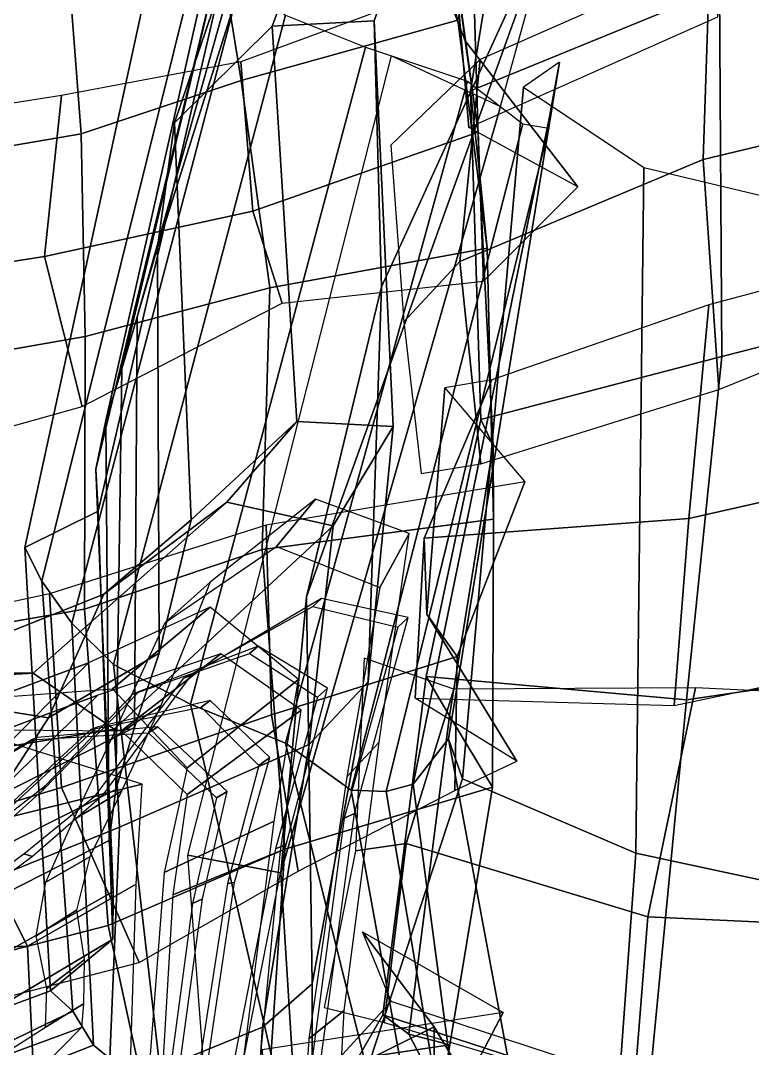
# Model space of a CAD drawing. Extents: x -1.42 to 1.42, y -1.59 to 1.05.
# Drawn here: x -0.621 to -0.164, y -1.219 to -0.577 of the extents above; entities that cross this region are included whole.
import ezdxf

# ---------------------------------------------------------------- set-up
doc = ezdxf.new("R2010")
doc.units = 0

msp = doc.modelspace()

# ---------------------------------------------------------------- linework, layer by layer
for points in [[(-0.52454, -0.64103, 14.0296), (-0.4636, -0.5805, 13.78394), (-0.32506, -0.2118, 13.9204), (-0.39762, -0.26632, 14.1616)], [(-0.4636, -0.5805, 13.78394), (-0.39984, -0.5773, 13.47776), (-0.27678, -0.22311, 13.61493), (-0.32506, -0.2118, 13.9204)], [(-0.39984, -0.5773, 13.47776), (-0.39533, -0.74347, 13.22903), (-0.20952, -0.33699, 13.31158), (-0.27678, -0.22311, 13.61493)], [(-0.53515, -0.71877, 14.19091), (-0.52454, -0.64103, 14.0296), (-0.39762, -0.26632, 14.1616), (-0.41573, -0.33954, 14.3084)], [(-0.54771, -0.76203, 14.35226), (-0.53515, -0.71877, 14.19091), (-0.41573, -0.33954, 14.3084), (-0.4397, -0.3775, 14.4692)], [(-0.39533, -0.74347, 13.22903), (-0.44206, -0.93707, 12.93331), (-0.28544, -0.50115, 13.00504), (-0.20952, -0.33699, 13.31158)], [(-0.55745, -0.79463, 14.50508), (-0.54771, -0.76203, 14.35226), (-0.4397, -0.3775, 14.4692), (-0.46395, -0.40324, 14.6178)], [(-0.56742, -0.82694, 14.65688), (-0.55745, -0.79463, 14.50508), (-0.46395, -0.40324, 14.6178), (-0.4782, -0.4315, 14.76428)], [(-0.16933, -0.40013, 16.06211), (-0.31564, -0.47385, 16.0546), (-0.3396, -0.62086, 16.07004), (-0.18413, -0.55722, 16.10702)], [(-0.34759, -0.57676, 16.04844), (-0.38355, -0.42019, 16.02168), (-0.50665, -0.46777, 15.98238), (-0.48277, -0.61452, 15.99275)], [(-0.57351, -0.85736, 14.78571), (-0.56742, -0.82694, 14.65688), (-0.4782, -0.4315, 14.76428), (-0.47757, -0.46148, 14.88738)], [(-0.5864, -0.53843, 15.87733), (-0.63447, -0.44934, 15.89261), (-0.73622, -0.4832, 15.79245), (-0.71395, -0.58645, 15.79849)], [(-0.37651, -0.50275, 15.98652), (-0.34292, -0.58968, 16.04705), (-0.34936, -0.54079, 16.06824), (-0.31418, -0.45233, 16.04801)], [(-0.57211, -0.88357, 14.91127), (-0.57351, -0.85736, 14.78571), (-0.47757, -0.46148, 14.88738), (-0.47926, -0.48415, 15.00096)], [(-0.50665, -0.46777, 15.98238), (-0.59381, -0.50369, 15.88007), (-0.5828, -0.64781, 15.91019), (-0.48277, -0.61452, 15.99275)], [(-0.33858, -0.52346, 16.02277), (-0.33436, -0.66982, 16.0275), (-0.3396, -0.62086, 16.07004), (-0.31564, -0.47385, 16.0546)], [(-0.18719, -0.47656, 16.10784), (-0.34936, -0.54079, 16.06824), (-0.34077, -0.64394, 16.06381), (-0.18517, -0.57471, 16.10606)], [(-0.61802, -0.90615, 15.02011), (-0.57211, -0.88357, 14.91127), (-0.47926, -0.48415, 15.00096), (-0.53136, -0.50781, 15.09503)], [(-0.5828, -0.64781, 15.91019), (-0.59381, -0.50369, 15.88007), (-0.70015, -0.5356, 15.7835), (-0.71773, -0.67099, 15.82708)], [(-0.44206, -0.93707, 12.93331), (-0.45803, -1.10955, 12.6804), (-0.32095, -0.63078, 12.73736), (-0.28544, -0.50115, 13.00504)], [(-0.37651, -0.50275, 15.98652), (-0.34781, -0.55275, 16.04705), (-0.33488, -0.64682, 16.06423), (-0.34292, -0.58968, 16.04705)], [(-0.60739, -0.92723, 15.09904), (-0.61802, -0.90615, 15.02011), (-0.53136, -0.50781, 15.09503), (-0.50864, -0.5309, 15.1788)], [(-0.00285, -0.5141, 16.12773), (-0.19029, -0.53813, 16.10606), (-0.19433, -0.66389, 16.11394), (0.00477, -0.61623, 16.15139)], [(-0.33858, -0.52346, 16.02277), (-0.34759, -0.57676, 16.04844), (-0.32932, -0.71915, 16.03712), (-0.33436, -0.66982, 16.0275)], [(0.01877, -0.52019, 16.12371), (-0.18413, -0.55722, 16.10702), (-0.18279, -0.7869, 16.09299), (0.02172, -0.73485, 16.14405)], [(-0.5885, -0.9536, 15.18295), (-0.60739, -0.92723, 15.09904), (-0.50864, -0.5309, 15.1788), (-0.483, -0.5518, 15.25513)], [(-0.19029, -0.53813, 16.10606), (-0.33368, -0.6014, 16.07295), (-0.34631, -0.72746, 16.05968), (-0.19433, -0.66389, 16.11394)], [(-0.34292, -0.58968, 16.04705), (-0.27258, -0.68095, 16.02668), (-0.34077, -0.64394, 16.06381), (-0.34936, -0.54079, 16.06824)], [(-0.56257, -0.97935, 15.2636), (-0.5885, -0.9536, 15.18295), (-0.483, -0.5518, 15.25513), (-0.45522, -0.57362, 15.32934)], [(-0.33488, -0.64682, 16.06423), (-0.34781, -0.55275, 16.04705), (-0.48303, -0.60278, 15.99377), (-0.47556, -0.69604, 15.99867)], [(-0.3332, -0.82631, 16.0364), (-0.18279, -0.7869, 16.09299), (-0.18413, -0.55722, 16.10702), (-0.3396, -0.62086, 16.07004)], [(-0.51444, -1.0041, 15.37514), (-0.56257, -0.97935, 15.2636), (-0.45522, -0.57362, 15.32934), (-0.40519, -0.59363, 15.42712)], [(-0.32932, -0.71915, 16.03712), (-0.34759, -0.57676, 16.04844), (-0.48277, -0.61452, 15.99275), (-0.46497, -0.74394, 15.97936)], [(-0.4482, -0.8276, 13.73691), (-0.38806, -0.83072, 13.44152), (-0.39984, -0.5773, 13.47776), (-0.4636, -0.5805, 13.78394)], [(-0.38806, -0.83072, 13.44152), (-0.4035, -0.99014, 13.17397), (-0.39533, -0.74347, 13.22903), (-0.39984, -0.5773, 13.47776)], [(-0.51407, -0.88888, 13.97974), (-0.4482, -0.8276, 13.73691), (-0.4636, -0.5805, 13.78394), (-0.52454, -0.64103, 14.0296)], [(-0.34292, -0.58968, 16.04705), (-0.33488, -0.64682, 16.06423), (-0.33151, -0.7399, 16.03577), (-0.27258, -0.68095, 16.02668)], [(-0.4552, -1.02844, 15.47603), (-0.51444, -1.0041, 15.37514), (-0.40519, -0.59363, 15.42712), (-0.34163, -0.61493, 15.51606)], [(-0.48303, -0.60278, 15.99377), (-0.59497, -0.6238, 15.91571), (-0.60556, -0.72439, 15.93496), (-0.47556, -0.69604, 15.99867)], [(-0.45803, -1.10955, 12.6804), (-0.51608, -1.0985, 12.514), (-0.38894, -0.59903, 12.56639), (-0.32095, -0.63078, 12.73736)], [(-0.34631, -0.72746, 16.05968), (-0.33368, -0.6014, 16.07295), (-0.38947, -0.65487, 15.96084), (-0.38136, -0.76521, 15.96626)], [(-0.35337, -1.02586, 15.66033), (-0.37556, -1.05402, 15.62051), (-0.29007, -0.63604, 15.63387), (-0.28414, -0.60294, 15.65102)], [(-0.34473, -1.05082, 15.66016), (-0.35337, -1.02586, 15.66033), (-0.28414, -0.60294, 15.65102), (-0.30651, -0.61872, 15.63556)], [(-0.48277, -0.61452, 15.99275), (-0.5828, -0.64781, 15.91019), (-0.58022, -0.77431, 15.90786), (-0.46497, -0.74394, 15.97936)], [(-0.41416, -1.05782, 15.54785), (-0.4552, -1.02844, 15.47603), (-0.34163, -0.61493, 15.51606), (-0.30707, -0.64154, 15.58657)], [(0.00477, -0.61623, 16.15139), (-0.19433, -0.66389, 16.11394), (-0.18456, -0.80747, 16.09418), (0.01349, -0.72736, 16.15319)], [(-0.23653, -1.09729, 15.64232), (-0.34473, -1.05082, 15.66016), (-0.30651, -0.61872, 15.63556), (-0.23148, -0.6688, 15.621)], [(-0.3332, -0.82631, 16.0364), (-0.3396, -0.62086, 16.07004), (-0.33436, -0.66982, 16.0275), (-0.32562, -0.84261, 15.98652)], [(-0.59497, -0.6238, 15.91571), (-0.72996, -0.64516, 15.82456), (-0.74207, -0.74569, 15.83839), (-0.60556, -0.72439, 15.93496)], [(-0.53404, -0.97229, 14.13713), (-0.51407, -0.88888, 13.97974), (-0.52454, -0.64103, 14.0296), (-0.53515, -0.71877, 14.19091)], [(-0.39224, -1.05858, 15.59154), (-0.41416, -1.05782, 15.54785), (-0.30707, -0.64154, 15.58657), (-0.29068, -0.64417, 15.62508)], [(-0.37556, -1.05402, 15.62051), (-0.39224, -1.05858, 15.59154), (-0.29068, -0.64417, 15.62508), (-0.29007, -0.63604, 15.63387)], [(-0.5828, -0.64781, 15.91019), (-0.71773, -0.67099, 15.82708), (-0.70742, -0.79678, 15.81586), (-0.58022, -0.77431, 15.90786)], [(-0.33151, -0.7399, 16.03577), (-0.33488, -0.64682, 16.06423), (-0.47556, -0.69604, 15.99867), (-0.45723, -0.75354, 15.97964)], [(-0.19433, -0.66389, 16.11394), (-0.34631, -0.72746, 16.05968), (-0.33315, -0.85392, 16.03571), (-0.18456, -0.80747, 16.09418)], [(-0.32562, -0.84261, 15.98652), (-0.33436, -0.66982, 16.0275), (-0.32932, -0.71915, 16.03712), (-0.32527, -0.88845, 16.01441)], [(-0.1008, -1.12644, 15.63055), (-0.23653, -1.09729, 15.64232), (-0.23148, -0.6688, 15.621), (-0.1024, -0.69974, 15.6142)], [(-0.47556, -0.69604, 15.99867), (-0.60556, -0.72439, 15.93496), (-0.58221, -0.81817, 15.91414), (-0.45723, -0.75354, 15.97964)], [(-0.19087, -0.75457, 16.08519), (-0.20329, -0.88805, 16.1), (-0.00518, -0.84336, 16.11239), (-0.00233, -0.70414, 16.14334)], [(-0.54945, -1.01873, 14.29963), (-0.53404, -0.97229, 14.13713), (-0.53515, -0.71877, 14.19091), (-0.54771, -0.76203, 14.35226)], [(-0.32527, -0.88845, 16.01441), (-0.32932, -0.71915, 16.03712), (-0.46497, -0.74394, 15.97936), (-0.46976, -0.90742, 15.95344)], [(-0.60556, -0.72439, 15.93496), (-0.74207, -0.74569, 15.83839), (-0.71654, -0.85584, 15.82549), (-0.58221, -0.81817, 15.91414)], [(-0.33315, -0.85392, 16.03571), (-0.34631, -0.72746, 16.05968), (-0.38136, -0.76521, 15.96626), (-0.37055, -0.86002, 15.93779)], [(-0.18279, -0.7869, 16.09299), (-0.20487, -1.00137, 16.1079), (0.00909, -0.96988, 16.10555), (0.02172, -0.73485, 16.14405)], [(-0.46497, -0.74394, 15.97936), (-0.58022, -0.77431, 15.90786), (-0.58059, -0.94485, 15.87951), (-0.46976, -0.90742, 15.95344)], [(-0.4035, -0.99014, 13.17397), (-0.43856, -1.17877, 12.88082), (-0.44206, -0.93707, 12.93331), (-0.39533, -0.74347, 13.22903)], [(-0.36851, -0.90049, 16.03046), (-0.20329, -0.88805, 16.1), (-0.19087, -0.75457, 16.08519), (-0.32644, -0.80153, 16.03784)], [(-0.56105, -1.0574, 14.4584), (-0.54945, -1.01873, 14.29963), (-0.54771, -0.76203, 14.35226), (-0.55745, -0.79463, 14.50508)], [(-0.58022, -0.77431, 15.90786), (-0.70742, -0.79678, 15.81586), (-0.70595, -0.96642, 15.78836), (-0.58059, -0.94485, 15.87951)], [(-0.18279, -0.7869, 16.09299), (-0.3332, -0.82631, 16.0364), (-0.36728, -0.98684, 16.00619), (-0.20487, -1.00137, 16.1079)], [(-0.56519, -1.08934, 14.60334), (-0.56105, -1.0574, 14.4584), (-0.55745, -0.79463, 14.50508), (-0.56742, -0.82694, 14.65688)], [(-0.36851, -0.90049, 16.03046), (-0.32644, -0.80153, 16.03784), (-0.35573, -0.80651, 15.94501), (-0.36693, -0.94795, 15.99252)], [(-0.36693, -0.94795, 15.99252), (-0.35573, -0.80651, 15.94501), (-0.30581, -0.86525, 15.99834), (-0.34801, -0.97439, 16.02056)], [(-0.56285, -1.12113, 14.73149), (-0.56519, -1.08934, 14.60334), (-0.56742, -0.82694, 14.65688), (-0.57351, -0.85736, 14.78571)], [(-0.56854, -0.93538, 13.98106), (-0.49179, -0.87786, 13.74397), (-0.4482, -0.8276, 13.73691), (-0.51407, -0.88888, 13.97974)], [(-0.49179, -0.87786, 13.74397), (-0.42533, -0.89269, 13.46259), (-0.38806, -0.83072, 13.44152), (-0.4482, -0.8276, 13.73691)], [(-0.36728, -0.98684, 16.00619), (-0.3332, -0.82631, 16.0364), (-0.32562, -0.84261, 15.98652), (-0.35281, -1.01129, 15.9849)], [(-0.42533, -0.89269, 13.46259), (-0.44049, -1.0293, 13.19589), (-0.4035, -0.99014, 13.17397), (-0.38806, -0.83072, 13.44152)], [(-0.35281, -1.01129, 15.9849), (-0.32562, -0.84261, 15.98652), (-0.32527, -0.88845, 16.01441), (-0.32602, -1.05591, 15.97868)], [(-0.20329, -0.88805, 16.1), (-0.21257, -1.00495, 16.10468), (-0.00328, -0.96087, 16.11051), (-0.00518, -0.84336, 16.11239)], [(-0.56298, -1.15083, 14.87237), (-0.56285, -1.12113, 14.73149), (-0.57351, -0.85736, 14.78571), (-0.57211, -0.88357, 14.91127)], [(-0.34801, -0.97439, 16.02056), (-0.30581, -0.86525, 15.99834), (-0.46726, -0.89237, 15.95816), (-0.4639, -1.01067, 15.94066)], [(-0.69098, -0.98426, 13.93408), (-0.61283, -0.98471, 13.71367), (-0.49179, -0.87786, 13.74397), (-0.56854, -0.93538, 13.98106)], [(-0.61283, -0.98471, 13.71367), (-0.56217, -1.01982, 13.48284), (-0.42533, -0.89269, 13.46259), (-0.49179, -0.87786, 13.74397)], [(-0.53037, -0.95302, 13.96227), (-0.46082, -0.9056, 13.73331), (-0.43638, -0.87606, 13.72907), (-0.50214, -0.92793, 13.96123)], [(-0.46082, -0.9056, 13.73331), (-0.39624, -0.9313, 13.46907), (-0.37794, -0.89746, 13.45859), (-0.43638, -0.87606, 13.72907)], [(-0.60191, -1.18313, 14.96593), (-0.56298, -1.15083, 14.87237), (-0.57211, -0.88357, 14.91127), (-0.61802, -0.90615, 15.02011)], [(-0.60321, -1.01274, 14.14179), (-0.56854, -0.93538, 13.98106), (-0.51407, -0.88888, 13.97974), (-0.53404, -0.97229, 14.13713)], [(-0.46726, -0.89237, 15.95816), (-0.6026, -0.93508, 15.89743), (-0.59498, -1.05612, 15.85997), (-0.4639, -1.01067, 15.94066)], [(-0.32602, -1.05591, 15.97868), (-0.32527, -0.88845, 16.01441), (-0.46976, -0.90742, 15.95344), (-0.45554, -1.09471, 15.87873)], [(-0.37416, -1.00038, 15.98885), (-0.21257, -1.00495, 16.10468), (-0.20329, -0.88805, 16.1), (-0.36851, -0.90049, 16.03046)], [(-0.56217, -1.01982, 13.48284), (-0.55878, -1.08089, 13.22175), (-0.44049, -1.0293, 13.19589), (-0.42533, -0.89269, 13.46259)], [(-0.39624, -0.9313, 13.46907), (-0.4168, -1.0495, 13.19746), (-0.3968, -1.0278, 13.18721), (-0.37794, -0.89746, 13.45859)], [(-0.37416, -1.00038, 15.98885), (-0.36851, -0.90049, 16.03046), (-0.36693, -0.94795, 15.99252), (-0.31074, -1.03968, 15.99491)], [(-0.58791, -1.19589, 15.03734), (-0.60191, -1.18313, 14.96593), (-0.61802, -0.90615, 15.02011), (-0.60739, -0.92723, 15.09904)], [(-0.46976, -0.90742, 15.95344), (-0.58059, -0.94485, 15.87951), (-0.56596, -1.14237, 15.79209), (-0.45554, -1.09471, 15.87873)], [(-0.57511, -1.21705, 15.11203), (-0.58791, -1.19589, 15.03734), (-0.60739, -0.92723, 15.09904), (-0.5885, -0.9536, 15.18295)], [(-0.56398, -1.02613, 14.13566), (-0.53037, -0.95302, 13.96227), (-0.50214, -0.92793, 13.96123), (-0.53292, -1.00484, 14.12913)], [(-0.6026, -0.93508, 15.89743), (-0.73884, -0.9645, 15.80331), (-0.72216, -1.09426, 15.76703), (-0.59498, -1.05612, 15.85997)], [(-0.71944, -0.9941, 14.1202), (-0.69098, -0.98426, 13.93408), (-0.56854, -0.93538, 13.98106), (-0.60321, -1.01274, 14.14179)], [(-0.43856, -1.17877, 12.88082), (-0.43863, -1.42357, 12.63219), (-0.45803, -1.10955, 12.6804), (-0.44206, -0.93707, 12.93331)], [(-0.6364, -1.00001, 13.93106), (-0.56316, -0.99446, 13.71327), (-0.50224, -0.94341, 13.72925), (-0.5781, -0.97828, 13.95617)], [(-0.56316, -0.99446, 13.71327), (-0.51666, -1.04398, 13.48373), (-0.44704, -0.98872, 13.4793), (-0.50224, -0.94341, 13.72925)], [(-0.51872, -0.98787, 13.91817), (-0.43805, -0.94314, 13.68434), (-0.43272, -0.93814, 13.68621), (-0.5142, -0.98613, 13.92019)], [(-0.43805, -0.94314, 13.68434), (-0.38515, -0.95604, 13.42354), (-0.37862, -0.94997, 13.42218), (-0.43272, -0.93814, 13.68621)], [(-0.58059, -0.94485, 15.87951), (-0.70595, -0.96642, 15.78836), (-0.67187, -1.16957, 15.69932), (-0.56596, -1.14237, 15.79209)], [(-0.38515, -0.95604, 13.42354), (-0.4185, -1.07522, 13.1587), (-0.41211, -1.07243, 13.15711), (-0.37862, -0.94997, 13.42218)], [(-0.31074, -1.03968, 15.99491), (-0.36693, -0.94795, 15.99252), (-0.34801, -0.97439, 16.02056), (-0.34942, -1.05795, 15.97293)], [(-0.53114, -1.25309, 15.17443), (-0.57511, -1.21705, 15.11203), (-0.5885, -0.9536, 15.18295), (-0.56257, -0.97935, 15.2636)], [(-0.55047, -0.99789, 13.91175), (-0.47762, -0.97255, 13.67621), (-0.47218, -0.96797, 13.67754), (-0.5465, -0.99615, 13.91332)], [(-0.47762, -0.97255, 13.67621), (-0.43526, -0.99967, 13.42585), (-0.42888, -0.99405, 13.42369), (-0.47218, -0.96797, 13.67754)], [(-0.61283, -0.98471, 13.71367), (-0.69098, -0.98426, 13.93408), (-0.7815, -0.97513, 13.91506), (-0.73067, -0.99153, 13.70282)], [(-0.63502, -1.06153, 14.30054), (-0.60321, -1.01274, 14.14179), (-0.53404, -0.97229, 14.13713), (-0.54945, -1.01873, 14.29963)], [(-0.63043, -1.02007, 13.89143), (-0.55753, -1.02066, 13.67258), (-0.49549, -0.97275, 13.68899), (-0.57237, -0.99838, 13.91621)], [(-0.55753, -1.02066, 13.67258), (-0.51663, -1.06051, 13.44365), (-0.44534, -1.00782, 13.43997), (-0.49549, -0.97275, 13.68899)], [(-0.34942, -1.05795, 15.97293), (-0.34801, -0.97439, 16.02056), (-0.4639, -1.01067, 15.94066), (-0.44725, -1.10834, 15.8757)], [(-0.37984, -1.09124, 15.94489), (-0.35017, -0.99472, 16.02089), (-0.40615, -0.97533, 15.93334), (-0.41143, -1.09573, 15.87469)], [(0.00909, -0.96988, 16.10555), (-0.20487, -1.00137, 16.1079), (-0.22899, -1.25208, 15.96284), (-0.0096, -1.27981, 15.94928)], [(-0.69179, -1.02925, 14.11368), (-0.6364, -1.00001, 13.93106), (-0.5781, -0.97828, 13.95617), (-0.63734, -1.03793, 14.13077)], [(-0.44898, -1.28894, 15.26768), (-0.53114, -1.25309, 15.17443), (-0.56257, -0.97935, 15.2636), (-0.51444, -1.0041, 15.37514)], [(-0.66671, -1.03686, 13.48531), (-0.56217, -1.01982, 13.48284), (-0.61283, -0.98471, 13.71367), (-0.73067, -0.99153, 13.70282)], [(-0.57409, -1.06133, 14.1036), (-0.51872, -0.98787, 13.91817), (-0.5142, -0.98613, 13.92019), (-0.57008, -1.0618, 14.10543)], [(-0.51666, -1.04398, 13.48373), (-0.53091, -1.10917, 13.22253), (-0.46228, -1.0771, 13.21013), (-0.44704, -0.98872, 13.4793)], [(-0.20487, -1.00137, 16.1079), (-0.36728, -0.98684, 16.00619), (-0.39431, -1.19809, 15.8558), (-0.22899, -1.25208, 15.96284)], [(-0.39431, -1.19809, 15.8558), (-0.36728, -0.98684, 16.00619), (-0.35281, -1.01129, 15.9849), (-0.37812, -1.21019, 15.83136)], [(-0.74969, -1.021, 14.29167), (-0.71944, -0.9941, 14.1202), (-0.60321, -1.01274, 14.14179), (-0.63502, -1.06153, 14.30054)], [(-0.44049, -1.0293, 13.19589), (-0.46959, -1.20598, 12.90154), (-0.43856, -1.17877, 12.88082), (-0.4035, -0.99014, 13.17397)], [(-0.43526, -0.99967, 13.42585), (-0.46133, -1.0944, 13.16331), (-0.45477, -1.09182, 13.1618), (-0.42888, -0.99405, 13.42369)], [(-0.19924, -0.9939, 16.11116), (-0.35017, -0.99472, 16.02089), (-0.37984, -1.09124, 15.94489), (-0.22893, -1.13703, 16.03668)], [(0.00024, -1.00352, 16.11142), (-0.19924, -0.9939, 16.11116), (-0.22893, -1.13703, 16.03668), (-0.01323, -1.147, 16.0157)], [(-0.68539, -1.04624, 14.07467), (-0.63043, -1.02007, 13.89143), (-0.57237, -0.99838, 13.91621), (-0.63034, -1.05502, 14.09171)], [(-0.60498, -1.05491, 14.09142), (-0.55047, -0.99789, 13.91175), (-0.5465, -0.99615, 13.91332), (-0.60681, -1.05803, 14.10307)], [(-0.5876, -1.0764, 14.29969), (-0.56398, -1.02613, 14.13566), (-0.53292, -1.00484, 14.12913), (-0.55756, -1.05842, 14.2926)], [(-0.57669, -1.0199, 13.90214), (-0.50786, -1.00593, 13.67314), (-0.50226, -1.00184, 13.67429), (-0.57277, -1.01842, 13.90342)], [(-0.51663, -1.06051, 13.44365), (-0.52544, -1.12321, 13.18116), (-0.45831, -1.09576, 13.16602), (-0.44534, -1.00782, 13.43997)], [(-0.38629, -1.30453, 15.37519), (-0.44898, -1.28894, 15.26768), (-0.51444, -1.0041, 15.37514), (-0.4552, -1.02844, 15.47603)], [(-0.50786, -1.00593, 13.67314), (-0.47191, -1.04232, 13.43452), (-0.46503, -1.03738, 13.43301), (-0.50226, -1.00184, 13.67429)], [(-0.4639, -1.01067, 15.94066), (-0.59498, -1.05612, 15.85997), (-0.54662, -1.16541, 15.78311), (-0.44725, -1.10834, 15.8757)], [(-0.35281, -1.01129, 15.9849), (-0.32602, -1.05591, 15.97868), (-0.35254, -1.21696, 15.84545), (-0.37812, -1.21019, 15.83136)], [(-0.55878, -1.08089, 13.22175), (-0.56217, -1.01982, 13.48284), (-0.66671, -1.03686, 13.48531), (-0.63221, -1.11067, 13.24457)], [(-0.65728, -1.10578, 14.45719), (-0.63502, -1.06153, 14.30054), (-0.54945, -1.01873, 14.29963), (-0.56105, -1.0574, 14.4584)], [(-0.6335, -1.07232, 14.09363), (-0.57669, -1.0199, 13.90214), (-0.57277, -1.01842, 13.90342), (-0.6316, -1.07283, 14.09544)], [(-0.61408, -1.0264, 13.90052), (-0.5407, -1.02209, 13.67929), (-0.53491, -1.01822, 13.68036), (-0.6101, -1.02498, 13.90176)], [(-0.5407, -1.02209, 13.67929), (-0.49826, -1.06271, 13.44698), (-0.49151, -1.05871, 13.44608), (-0.53491, -1.01822, 13.68036)], [(-0.65375, -1.08115, 13.48884), (-0.54471, -1.05417, 13.48591), (-0.63456, -1.02602, 13.71238), (-0.7399, -1.03336, 13.69497)], [(-0.67177, -1.0603, 14.08302), (-0.61408, -1.0264, 13.90052), (-0.6101, -1.02498, 13.90176), (-0.67018, -1.06072, 14.08448)], [(-0.43422, -1.32363, 15.5428), (-0.30019, -1.312, 15.57264), (-0.35337, -1.02586, 15.66033), (-0.34473, -1.05082, 15.66016)], [(-0.30019, -1.312, 15.57264), (-0.3339, -1.36729, 15.55801), (-0.37556, -1.05402, 15.62051), (-0.35337, -1.02586, 15.66033)], [(-0.61626, -1.15529, 13.25197), (-0.65375, -1.08115, 13.48884), (-0.79798, -1.02769, 13.46817), (-0.76259, -1.16183, 13.25622)], [(-0.55878, -1.08089, 13.22175), (-0.56573, -1.24496, 12.94613), (-0.46959, -1.20598, 12.90154), (-0.44049, -1.0293, 13.19589)], [(-0.36197, -1.34556, 15.4643), (-0.38629, -1.30453, 15.37519), (-0.4552, -1.02844, 15.47603), (-0.41416, -1.05782, 15.54785)], [(-0.4168, -1.0495, 13.19746), (-0.4406, -1.21325, 12.90382), (-0.41858, -1.19543, 12.89234), (-0.3968, -1.0278, 13.18721)], [(-0.47191, -1.04232, 13.43452), (-0.49137, -1.11614, 13.17338), (-0.48705, -1.11549, 13.17184), (-0.46503, -1.03738, 13.43301)], [(-0.2592, -1.40902, 15.54293), (-0.43422, -1.32363, 15.5428), (-0.34473, -1.05082, 15.66016), (-0.23653, -1.09729, 15.64232)], [(-0.59498, -1.05612, 15.85997), (-0.72216, -1.09426, 15.76703), (-0.65136, -1.1927, 15.69489), (-0.54662, -1.16541, 15.78311)], [(-0.67168, -1.14334, 14.60109), (-0.65728, -1.10578, 14.45719), (-0.56105, -1.0574, 14.4584), (-0.56519, -1.08934, 14.60334)], [(-0.54845, -1.11664, 13.22616), (-0.54471, -1.05417, 13.48591), (-0.65375, -1.08115, 13.48884), (-0.61626, -1.15529, 13.25197)], [(-0.64977, -1.08959, 14.26028), (-0.60498, -1.05491, 14.09142), (-0.60681, -1.05803, 14.10307), (-0.64441, -1.09148, 14.26077)], [(-0.60477, -1.11537, 14.4593), (-0.5876, -1.0764, 14.29969), (-0.55756, -1.05842, 14.2926), (-0.57745, -1.09954, 14.45407)], [(-0.49826, -1.06271, 13.44698), (-0.51322, -1.12855, 13.18551), (-0.50706, -1.12581, 13.18417), (-0.49151, -1.05871, 13.44608)], [(-0.45554, -1.09471, 15.87873), (-0.46488, -1.23355, 15.78117), (-0.35254, -1.21696, 15.84545), (-0.32602, -1.05591, 15.97868)], [(-0.34282, -1.35213, 15.51664), (-0.36197, -1.34556, 15.4643), (-0.41416, -1.05782, 15.54785), (-0.39224, -1.05858, 15.59154)], [(-0.3339, -1.36729, 15.55801), (-0.34282, -1.35213, 15.51664), (-0.39224, -1.05858, 15.59154), (-0.37556, -1.05402, 15.62051)], [(-0.61857, -1.09758, 14.25956), (-0.57409, -1.06133, 14.1036), (-0.57008, -1.0618, 14.10543), (-0.6131, -1.09924, 14.26005)], [(-0.53091, -1.10917, 13.22253), (-0.54273, -1.26383, 12.94807), (-0.48273, -1.23626, 12.92377), (-0.46228, -1.0771, 13.21013)], [(-0.4185, -1.07522, 13.1587), (-0.44402, -1.26626, 12.87466), (-0.43825, -1.26458, 12.87282), (-0.41211, -1.07243, 13.15711)], [(-0.62263, -1.26078, 12.96657), (-0.56573, -1.24496, 12.94613), (-0.55878, -1.08089, 13.22175), (-0.63221, -1.11067, 13.24457)], [(-0.66539, -1.17944, 14.73658), (-0.67168, -1.14334, 14.60109), (-0.56519, -1.08934, 14.60334), (-0.56285, -1.12113, 14.73149)], [(-0.39368, -1.20305, 15.8555), (-0.37984, -1.09124, 15.94489), (-0.41143, -1.09573, 15.87469), (-0.431, -1.19351, 15.79393)], [(-0.22893, -1.13703, 16.03668), (-0.37984, -1.09124, 15.94489), (-0.39368, -1.20305, 15.8555), (-0.23784, -1.24945, 15.96119)], [(-0.65068, -1.12089, 14.40388), (-0.61857, -1.09758, 14.25956), (-0.6131, -1.09924, 14.26005), (-0.6456, -1.12319, 14.40404)], [(-0.56596, -1.14237, 15.79209), (-0.54272, -1.24917, 15.71762), (-0.46488, -1.23355, 15.78117), (-0.45554, -1.09471, 15.87873)], [(-0.52544, -1.12321, 13.18116), (-0.53538, -1.28838, 12.91239), (-0.47437, -1.26124, 12.88747), (-0.45831, -1.09576, 13.16602)], [(-0.46133, -1.0944, 13.16331), (-0.49821, -1.28278, 12.889), (-0.49223, -1.28062, 12.88642), (-0.45477, -1.09182, 13.1618)], [(-0.10849, -1.4169, 15.55728), (-0.2592, -1.40902, 15.54293), (-0.23653, -1.09729, 15.64232), (-0.1008, -1.12644, 15.63055)], [(-0.61081, -1.1489, 14.59681), (-0.60477, -1.11537, 14.4593), (-0.57745, -1.09954, 14.45407), (-0.58574, -1.13289, 14.59212)], [(-0.43863, -1.42357, 12.63219), (-0.48853, -1.46401, 12.44905), (-0.51608, -1.0985, 12.514), (-0.45803, -1.10955, 12.6804)], [(-0.60922, -1.30423, 12.98033), (-0.55315, -1.26814, 12.95198), (-0.54845, -1.11664, 13.22616), (-0.61626, -1.15529, 13.25197)], [(-0.49137, -1.11614, 13.17338), (-0.51711, -1.28189, 12.89222), (-0.51138, -1.27952, 12.88967), (-0.48705, -1.11549, 13.17184)], [(-0.64622, -1.20058, 14.87665), (-0.66539, -1.17944, 14.73658), (-0.56285, -1.12113, 14.73149), (-0.56298, -1.15083, 14.87237)], [(-0.51322, -1.12855, 13.18551), (-0.53462, -1.28887, 12.90998), (-0.52893, -1.28636, 12.90725), (-0.50706, -1.12581, 13.18417)], [(-0.60418, -1.18173, 14.7313), (-0.61081, -1.1489, 14.59681), (-0.58574, -1.13289, 14.59212), (-0.58085, -1.16375, 14.72357)], [(-0.54272, -1.24917, 15.71762), (-0.56596, -1.14237, 15.79209), (-0.67187, -1.16957, 15.69932), (-0.63074, -1.26085, 15.63303)], [(-0.01323, -1.147, 16.0157), (-0.22893, -1.13703, 16.03668), (-0.23784, -1.24945, 15.96119), (-0.02098, -1.27171, 15.9589)], [(-0.43825, -1.24337, 15.79662), (-0.38917, -1.18977, 15.86505), (-0.40716, -1.14635, 15.78686), (-0.36245, -1.2057, 15.73063)], [(-0.36245, -1.2057, 15.73063), (-0.40716, -1.14635, 15.78686), (-0.31924, -1.1968, 15.83374), (-0.3624, -1.27897, 15.81549)], [(-0.72438, -1.29377, 12.98785), (-0.60922, -1.30423, 12.98033), (-0.61626, -1.15529, 13.25197), (-0.76259, -1.16183, 13.25622)], [(-0.69019, -1.21585, 14.96752), (-0.64622, -1.20058, 14.87665), (-0.56298, -1.15083, 14.87237), (-0.60191, -1.18313, 14.96593)], [(-0.60498, -1.20585, 14.86876), (-0.60418, -1.18173, 14.7313), (-0.58085, -1.16375, 14.72357), (-0.58126, -1.19134, 14.85894)], [(-0.46959, -1.20598, 12.90154), (-0.48723, -1.47613, 12.66265), (-0.43863, -1.42357, 12.63219), (-0.43856, -1.17877, 12.88082)], [(-0.66449, -1.23271, 15.05303), (-0.69019, -1.21585, 14.96752), (-0.60191, -1.18313, 14.96593), (-0.58791, -1.19589, 15.03734)], [(-0.63652, -1.22579, 14.96562), (-0.60498, -1.20585, 14.86876), (-0.58126, -1.19134, 14.85894), (-0.58263, -1.20607, 14.9521)], [(-0.23154, -1.2418, 15.96948), (-0.38917, -1.18977, 15.86505), (-0.43825, -1.24337, 15.79662), (-0.25655, -1.32704, 15.89061)], [(-0.6604, -1.25057, 15.13355), (-0.66449, -1.23271, 15.05303), (-0.58791, -1.19589, 15.03734), (-0.57511, -1.21705, 15.11203)], [(-0.46965, -1.21996, 15.78826), (-0.4673, -1.28443, 15.75061), (-0.3624, -1.27897, 15.81549), (-0.31924, -1.1968, 15.83374)], [(-0.4406, -1.21325, 12.90382), (-0.45612, -1.45547, 12.66737), (-0.43084, -1.42513, 12.65327), (-0.41858, -1.19543, 12.89234)], [(-0.22899, -1.25208, 15.96284), (-0.39431, -1.19809, 15.8558), (-0.44587, -1.28758, 15.74337), (-0.27042, -1.40019, 15.81771)], [(-0.44587, -1.28758, 15.74337), (-0.39431, -1.19809, 15.8558), (-0.37812, -1.21019, 15.83136), (-0.35957, -1.24581, 15.75896)], [(-0.63, -1.2414, 15.0418), (-0.63652, -1.22579, 14.96562), (-0.58263, -1.20607, 14.9521), (-0.608, -1.23199, 15.03569)], [(-0.56573, -1.24496, 12.94613), (-0.6092, -1.52356, 12.68246), (-0.48723, -1.47613, 12.66265), (-0.46959, -1.20598, 12.90154)], [(-0.4561, -1.27343, 15.7085), (-0.43825, -1.24337, 15.79662), (-0.36245, -1.2057, 15.73063), (-0.30602, -1.3006, 15.72844)], [(-0.30602, -1.3006, 15.72844), (-0.36245, -1.2057, 15.73063), (-0.3624, -1.27897, 15.81549), (-0.37408, -1.33141, 15.74429)], [(-0.35957, -1.24581, 15.75896), (-0.37812, -1.21019, 15.83136), (-0.35254, -1.21696, 15.84545), (-0.37151, -1.32758, 15.74817)], [(-0.64255, -1.2949, 15.20035), (-0.6604, -1.25057, 15.13355), (-0.57511, -1.21705, 15.11203), (-0.53114, -1.25309, 15.17443)], [(-0.46488, -1.23355, 15.78117), (-0.45731, -1.33529, 15.69409), (-0.37151, -1.32758, 15.74817), (-0.35254, -1.21696, 15.84545)]]:
    msp.add_3dface(points)

doc.saveas('drawing.dxf')
